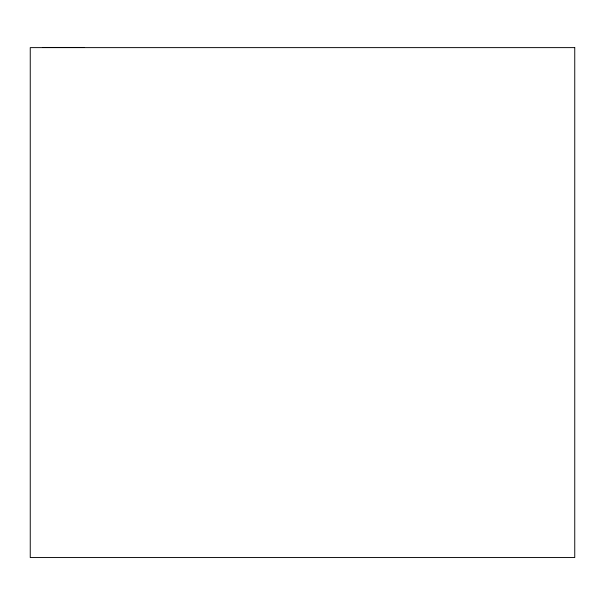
<?xml version="1.0" encoding="UTF-8"?>
<svg xmlns="http://www.w3.org/2000/svg" width="605" height="605" viewBox="0 0 605 605"><rect width="100%" height="100%" fill="white"/><g stroke="black" fill="none" stroke-linecap="round" stroke-linejoin="round"><path stroke-width="0.91" d="M42.494 47.447L84.171 47.447M574.75 47.621L30.25 47.621L30.25 557.553L574.75 557.553L574.75 47.621"/></g></svg>
